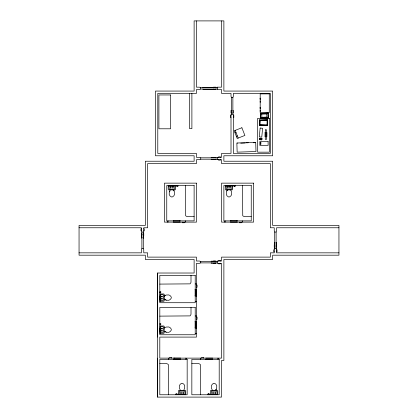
<?xml version="1.0" encoding="UTF-8"?>
<svg xmlns="http://www.w3.org/2000/svg" width="418" height="418" viewBox="0 0 418 418"><rect width="100%" height="100%" fill="white"/><g stroke="black" fill="none" stroke-linecap="round" stroke-linejoin="round"><path stroke-width="0.63" d="M157.471 397.1L157.481 273.022L194.119 273.022L194.119 259.458L145.318 259.458L145.318 255.184L79.054 255.184L79.054 225.427L145.318 225.427L145.318 161.228L194.119 161.228L194.119 155.773L155.454 155.773L155.454 91.067L194.119 91.067L194.119 20.9L223.881 20.9L223.881 91.067L272.682 91.067L272.682 155.773L223.881 155.773L223.881 161.228L272.682 161.228L272.682 225.427L338.946 225.427L338.946 255.184L272.682 255.184L272.682 259.458L223.881 259.458L223.881 360.457L221.54 360.457L221.54 397.1L157.471 397.1L157.471 358.121M260.189 99.244L260.189 98.12M260.189 108.398L260.189 107.269M261.386 138.358L259.332 138.567L259.264 139.346L261.25 139.91L261.955 139.581L262.023 138.802L260.038 138.238L259.332 138.567L259.902 139.795L262.023 138.802L260.038 138.238M262.023 138.802L261.25 139.91L260.597 139.617L260.691 138.53M267.086 124.83L260.038 124.83L267.614 125.426L267.086 124.83L267.086 120.394L267.614 119.809L260.038 120.394L259.505 125.426L267.614 125.426L267.614 119.809L259.505 119.809L259.505 125.426L260.038 124.83L260.038 120.394L259.505 119.809M170.246 189.897L169.285 191.867L169.206 194.49L169.974 195.901L171.333 196.925L172.42 196.925L173.778 195.901L174.546 194.49L174.468 191.867L173.507 189.897M141.89 232.042L141.89 248.569L141.42 249.974L141.42 252.843L79.054 252.843M232.878 114.208L232.878 97.681L233.349 96.276L233.349 93.402L270.341 93.402L270.341 153.432L233.349 153.432L233.349 114.208L231.008 114.208L231.008 153.432L221.54 153.432L221.54 157.33L217.266 157.33L217.266 159.671L221.54 159.671L221.54 163.569L270.341 163.569L270.341 227.768L274.239 227.768L274.239 230.637L274.71 232.042L274.71 248.569M276.11 248.569L276.11 232.042L276.58 230.637L276.58 227.768L338.946 227.768M227.361 189.897L226.399 191.867L226.321 194.49L227.089 195.901L228.447 196.925L229.534 196.925L230.893 195.901L231.661 194.49L231.582 191.867L230.621 189.897M215.719 390.344L216.676 388.369L216.759 385.746L215.991 384.341L214.633 383.311L213.546 383.311L212.187 384.341L211.419 385.746L211.498 388.369L212.454 390.344M183.685 390.344L184.641 388.369L184.719 385.746L183.951 384.341L182.598 383.311L181.506 383.311L180.153 384.341L179.385 385.746L179.463 388.369L180.419 390.344M164.551 296.32L165.183 295.385L166.207 295.019L168.835 294.936L170.241 295.704L171.265 297.062L171.265 298.149L170.241 299.507L168.835 300.276L166.207 300.197L164.237 299.241M169.285 191.867L169.995 191.078M260.487 118.242L261.887 117.291L266.93 117.082L268.403 117.907L268.199 113.017L260.283 113.351L260.487 118.242L268.403 117.907M260.283 113.351L261.757 114.177L266.799 113.968L268.199 113.017M226.77 190.843L227.706 190.211M215.374 390.031L216.31 389.398M164.237 295.975L165.183 295.385M164.237 328.01L166.207 327.054L168.835 326.975L170.241 327.743L171.265 329.097L171.265 330.189L170.241 331.542L168.835 332.31L166.207 332.232L164.237 331.275M235.026 132.914L236.029 132.522M236.353 136.299L237.356 135.907M217.266 89.039L200.734 89.039L199.334 89.504L196.46 89.504L196.46 93.402L157.79 93.402L157.79 153.432L196.46 153.432L196.46 157.33L199.334 157.33L200.734 157.8L217.266 157.8M217.266 159.201L200.734 159.201L199.334 159.671L196.46 159.671L196.46 163.569L147.659 163.569L147.659 227.768L143.761 227.768L143.761 232.042L141.42 232.042L141.42 227.768L79.054 227.768M217.266 262.891L200.734 262.891L199.334 263.356L196.46 263.356L196.46 337.096L159.807 337.096L159.807 358.121L221.54 358.121L221.54 263.356L217.266 263.356L217.266 261.02L221.54 261.02L221.54 257.117L270.341 257.117L270.341 252.843L274.239 252.843L274.239 248.569L276.58 248.569L276.58 252.843L338.946 252.843M240.747 143.17L245.309 143.019M253.334 142.752L255.278 142.69L255.267 142.402M196.46 20.9L196.46 87.169L199.334 87.169L200.734 87.634L217.266 87.634M221.54 20.9L221.54 87.169L217.266 87.169L217.266 89.504L221.54 89.504L221.54 93.402L231.008 93.402L231.008 96.276L231.473 97.681L232.878 97.681M260.163 99.134L260.189 98.23M260.174 100.931L260.189 102.384M260.163 108.283L260.189 107.384M260.174 110.08L260.189 111.533M231.473 110.409L231.008 110.409L231.008 112.902L231.473 112.902M232.878 110.409L233.349 110.409L233.349 112.902L232.878 112.902M231.008 115.452L230.537 115.452L230.537 117.479L231.008 117.479M233.349 115.452L233.814 115.452L233.814 117.479L233.349 117.479M260.038 120.394L267.086 120.394M213.467 159.671L215.96 159.671L215.96 159.201M168.224 185.864L175.529 185.864M225.339 185.864L232.643 185.864M194.119 216.66L187.159 216.66L185.629 215.777L185.388 185.477M251.239 216.66L244.274 216.66L242.743 215.777L242.503 185.477M167.153 221.901L167.623 221.901M224.267 221.901L224.738 221.901M141.42 228.771L140.955 228.771L140.955 230.799L141.42 230.799M143.761 228.771L144.226 228.771L144.226 230.799L143.761 230.799M274.71 232.042L276.11 232.042M141.89 233.343L141.42 233.343L141.42 235.841L141.89 235.841M143.29 233.343L143.761 233.343L143.761 235.841M141.89 234.2L141.577 234.2L141.577 238.098L141.89 238.098M143.29 234.2L143.604 234.2L143.604 238.098L143.29 238.098M141.577 234.67L142.198 234.67M141.577 237.633L142.198 237.633M274.71 242.513L274.396 242.513L274.396 246.411L274.71 246.411M276.11 242.513L276.423 242.513L276.423 246.411L276.11 246.411M275.802 242.978L276.423 242.978M276.11 244.77L276.58 244.77L276.58 247.268L276.11 247.268M275.802 245.941L276.423 245.941M274.71 247.268L274.239 247.268L274.239 244.77M141.89 248.569L143.29 248.569L143.761 249.974L143.761 252.843L147.659 252.843L147.659 257.117L196.46 257.117L196.46 261.02L199.334 261.02L200.734 261.485L217.266 261.485M274.239 249.818L273.774 249.818L273.774 251.84L274.239 251.84M276.58 249.818L277.045 249.818L277.045 251.84L276.58 251.84M213.467 263.356L215.96 263.356L215.96 262.891M195.211 283.937L196.46 283.937M159.817 284.094L190.117 283.859L191.005 282.328L191.005 275.363M196.46 285.066L197.082 285.066L197.082 287.25L196.46 287.25M195.211 289.24L195.211 296.257M196.46 289.24L196.46 296.257M195.054 289.622L195.368 289.622L195.368 295.792L195.054 295.792M196.617 289.622L196.303 289.622L196.303 295.792L196.617 295.792M196.068 290.087L196.617 290.087M159.817 291.524L160.778 291.524L160.778 292.673L159.817 292.673M159.817 292.485L160.778 292.485M159.817 293.953L163.59 293.953A0.648 0.648 0 0 1 164.237 294.601L164.237 300.61A0.648 0.648 0 0 1 163.59 301.258L159.817 301.258M160.204 294.711L163.062 294.711L163.61 295.228L163.532 300.244L160.204 300.5M159.817 295.855L160.287 295.855M159.817 296.242L162.508 296.252L162.508 296.874L160.204 296.874M159.817 296.634L160.287 296.634M159.817 297.02L160.287 297.02M159.817 297.412L160.287 297.412M159.817 297.804L160.287 297.804M159.817 298.191L160.287 298.191M160.204 298.442L162.508 298.442L162.508 299.063L160.204 299.063M159.817 298.583L160.287 298.583M159.817 298.974L160.287 298.974M159.817 299.361L160.287 299.361M159.817 299.753L160.287 299.753M159.817 300.14L160.287 300.14M195.211 301.472L196.46 301.472M195.211 315.971L196.46 315.971M159.817 316.128L190.117 315.893L191.005 314.362L191.005 307.397M196.46 317.1L197.082 317.1L197.082 319.284L196.46 319.284M195.211 321.28L195.211 328.292M196.46 321.28L196.46 328.292M195.054 321.656L195.368 321.656L195.368 327.827L195.054 327.827M196.617 321.656L196.303 321.656L196.303 327.827L196.617 327.827M196.068 322.121L196.617 322.121M159.817 323.558L160.778 323.558L160.778 324.713L159.817 324.713M159.817 325.988L163.59 325.988A0.648 0.648 0 0 1 164.237 326.641L164.237 332.644A0.648 0.648 0 0 1 163.59 333.298L159.817 333.298M160.204 326.751L163.062 326.751L163.61 327.263L163.532 332.279L160.204 332.535M159.817 327.89L160.287 327.89M159.817 328.276L162.508 328.287L162.508 328.909L160.204 328.909M159.817 328.668L160.287 328.668M159.817 329.06L160.287 329.06M159.817 329.447L160.287 329.447M159.817 329.839L160.287 329.839M159.817 330.225L160.287 330.225M160.204 330.476L162.508 330.476L162.508 331.098L160.204 331.098M159.817 330.617L160.287 330.617M159.817 331.009L160.287 331.009M159.817 331.396L160.287 331.396M159.817 331.787L160.287 331.787M159.817 332.179L160.287 332.179M195.211 333.507L196.46 333.507M186.308 358.341L186.778 358.341M218.342 358.341L218.813 358.341M159.807 363.576L166.772 363.576L168.302 364.459L168.538 394.759M191.841 363.576L198.806 363.576L200.337 364.459L200.572 394.759M178.402 394.378L185.707 394.378M210.437 394.378L217.741 394.378M173.162 190.211L174.097 190.843M259.332 138.567L260.597 139.617M165.418 299.487L166.207 300.197M165.418 331.521L166.207 332.232M164.551 298.891L165.183 299.831M235.188 130.364L238.203 138.06M247.999 142.846L247.984 142.517L246.808 142.58L246.824 142.909M247.837 142.522L247.853 142.851M246.954 142.575L246.97 142.904M266.799 113.968L266.93 117.082M261.757 114.177L261.887 117.291M237.278 143.003L237.288 143.285M242.659 220.871L242.659 222.12M241.531 222.12L241.531 222.742L239.347 222.742L239.347 222.12M237.356 220.871L230.339 220.871M237.356 222.12L230.339 222.12M236.98 220.714L236.98 221.028M235.073 185.477L235.073 186.438L233.923 186.438L233.923 185.477M234.885 185.477L234.885 186.438M234.117 185.477L234.117 186.438M232.643 185.477L232.643 189.244A0.648 0.648 0 0 1 231.995 189.897L225.986 189.897A0.648 0.648 0 0 1 225.339 189.244L225.339 185.477M231.885 185.864L231.885 188.717L231.373 189.265L226.352 189.192L226.096 185.864M231.473 97.681L231.473 114.208M230.746 185.477L230.746 185.947L226.457 185.947L226.457 185.477M230.809 220.714L230.809 221.028M230.349 185.864L230.349 188.168L229.728 188.168L229.728 185.864M228.155 185.864L228.155 188.168L227.533 188.168L227.533 185.864M225.124 220.871L225.124 222.12M220.537 157.33L220.537 156.865L218.509 156.865L218.509 157.33M220.537 159.671L220.537 160.136L218.509 160.136L218.509 159.671M220.537 261.02L220.537 260.55L218.509 260.55L218.509 261.02M220.537 263.356L220.537 263.826L218.509 263.826L218.509 263.356M217.956 358.121L217.956 359.365M217.741 394.759L217.741 390.992A0.648 0.648 0 0 0 217.094 390.344L211.085 390.344A0.648 0.648 0 0 0 210.437 390.992L210.437 394.759M216.984 394.378L216.984 391.52L216.467 390.971L211.451 391.044L211.194 394.378M216.623 394.759L216.623 394.294L212.334 394.294L212.334 394.759M215.96 87.634L215.96 87.169L213.467 87.169L213.467 87.634M215.96 89.039L215.96 89.504L213.467 89.504L213.467 89.039M215.96 157.8L215.96 157.33L213.467 157.33L213.467 157.8M215.96 261.485L215.96 261.02L213.467 261.02L213.467 261.485M215.547 394.378L215.547 392.074L214.925 392.074L214.925 394.378M215.103 87.634L215.103 87.32L202.897 87.32L202.897 87.634M215.103 89.039L215.103 89.347L202.897 89.347L202.897 89.039M215.103 157.8L215.103 157.487L211.205 157.487L211.205 157.8M215.103 159.201L215.103 159.514L211.205 159.514L211.205 159.201M215.103 261.485L215.103 261.172L211.205 261.172L211.205 261.485M215.103 262.891L215.103 263.199L211.205 263.199L211.205 262.891M213.352 394.378L213.352 392.074L212.731 392.074L212.731 394.378M212.741 358.121L205.724 358.121M212.741 359.365L205.724 359.365M212.271 359.214L212.271 359.522M209.157 394.759L209.157 393.803L208.002 393.803L208.002 394.759M208.963 393.803L208.963 394.759M208.195 393.803L208.195 394.759M206.1 359.214L206.1 359.522M203.733 358.121L203.733 357.495L201.549 357.495L201.549 358.121M200.734 87.634L200.734 89.039M200.734 157.8L200.734 159.201M200.734 261.485L200.734 262.891M200.421 358.121L200.421 359.365M191.893 93.402L191.893 128.639L189.558 128.639L189.558 93.402M185.916 358.121L185.916 359.365M185.707 394.759L185.707 390.992A0.648 0.648 0 0 0 185.054 390.344L179.05 390.344A0.648 0.648 0 0 0 178.402 390.992L178.402 394.759M185.545 220.871L185.545 222.12M184.944 394.378L184.944 391.52L184.432 390.971L179.416 391.044L179.16 394.378M184.589 394.759L184.589 394.294L180.299 394.294L180.299 394.759M184.416 222.12L184.416 222.742L182.232 222.742L182.232 222.12M183.507 394.378L183.507 392.074L182.891 392.074L182.891 394.378M181.318 394.378L181.318 392.074L180.696 392.074L180.696 394.378M180.701 358.121L173.689 358.121M180.701 359.365L173.689 359.365M180.242 220.871L173.224 220.871M180.242 222.12L173.224 222.12M180.236 359.214L180.236 359.522M179.865 220.714L179.865 221.028M177.958 185.477L177.958 186.438L176.809 186.438L176.809 185.477M177.122 394.759L177.122 393.803L175.968 393.803L175.968 394.759M177.002 185.477L177.002 186.438M176.161 393.803L176.161 394.759M175.529 185.477L175.529 189.244A0.648 0.648 0 0 1 174.881 189.897L168.872 189.897A0.648 0.648 0 0 1 168.224 189.244L168.224 185.477M174.771 185.864L174.771 188.717L174.259 189.265L169.238 189.192L168.982 185.864M174.066 357.965L174.066 358.278M174.066 359.214L174.066 359.522M173.632 185.477L173.632 185.947L169.342 185.947L169.342 185.477M173.695 220.714L173.695 221.028M173.235 185.864L173.235 188.168L172.613 188.168L172.613 185.864M171.694 358.121L171.694 357.495L169.515 357.495L169.515 358.121M171.04 185.864L171.04 188.168L170.419 188.168L170.419 185.864M168.381 358.121L168.381 359.365M168.01 220.871L168.01 222.12M160.204 293.953L160.204 301.258M160.204 325.988L160.204 333.298M157.481 273.022L157.481 337.096M143.29 232.042L143.29 248.569M265.069 132.496L264.996 136.707L266.867 136.738L266.94 132.532L265.069 132.496M265.425 129.852L265.263 139.361L266.506 139.382L266.674 129.873L265.425 129.852M260.148 128.049L259.28 136.895L261.762 137.135L262.629 128.295L260.148 128.049M241.876 127.746L234.179 130.761L237.199 138.457L244.891 135.437L241.876 127.746M267.938 113.194L260.555 113.503L260.748 118.064L268.131 117.756L267.938 113.194M255.696 142.392L236.849 143.013L237.152 152.152L255.999 151.53L255.696 142.392M269.27 93.893L260.189 93.893L260.189 112.62L269.27 112.62L269.27 93.893M170.601 94.954L158.908 94.954L158.908 128.791L170.601 128.791L170.601 94.954M269.354 118.336L257.66 118.336L257.66 152.168L269.354 152.168L269.354 118.336M268.11 141.498L259.844 141.498L259.844 145.396L268.11 145.396L268.11 141.498M260.879 142.475L260.336 142.475L260.336 144.424L260.879 144.424L260.879 142.475M196.46 183.141L164.426 183.141L164.426 222.12L196.46 222.12L196.46 183.141M253.574 183.141L221.54 183.141L221.54 222.12L253.574 222.12L253.574 183.141M194.119 185.477L166.761 185.477L166.761 220.871L194.119 220.871L194.119 185.477M251.239 185.477L223.881 185.477L223.881 220.871L251.239 220.871L251.239 185.477M195.211 275.363L159.817 275.363L159.817 302.721L195.211 302.721L195.211 275.363M195.211 307.397L159.817 307.397L159.817 334.755L195.211 334.755L195.211 307.397M187.165 359.365L159.807 359.365L159.807 394.759L187.165 394.759L187.165 359.365M219.199 359.365L191.841 359.365L191.841 394.759L219.199 394.759L219.199 359.365"/></g></svg>
